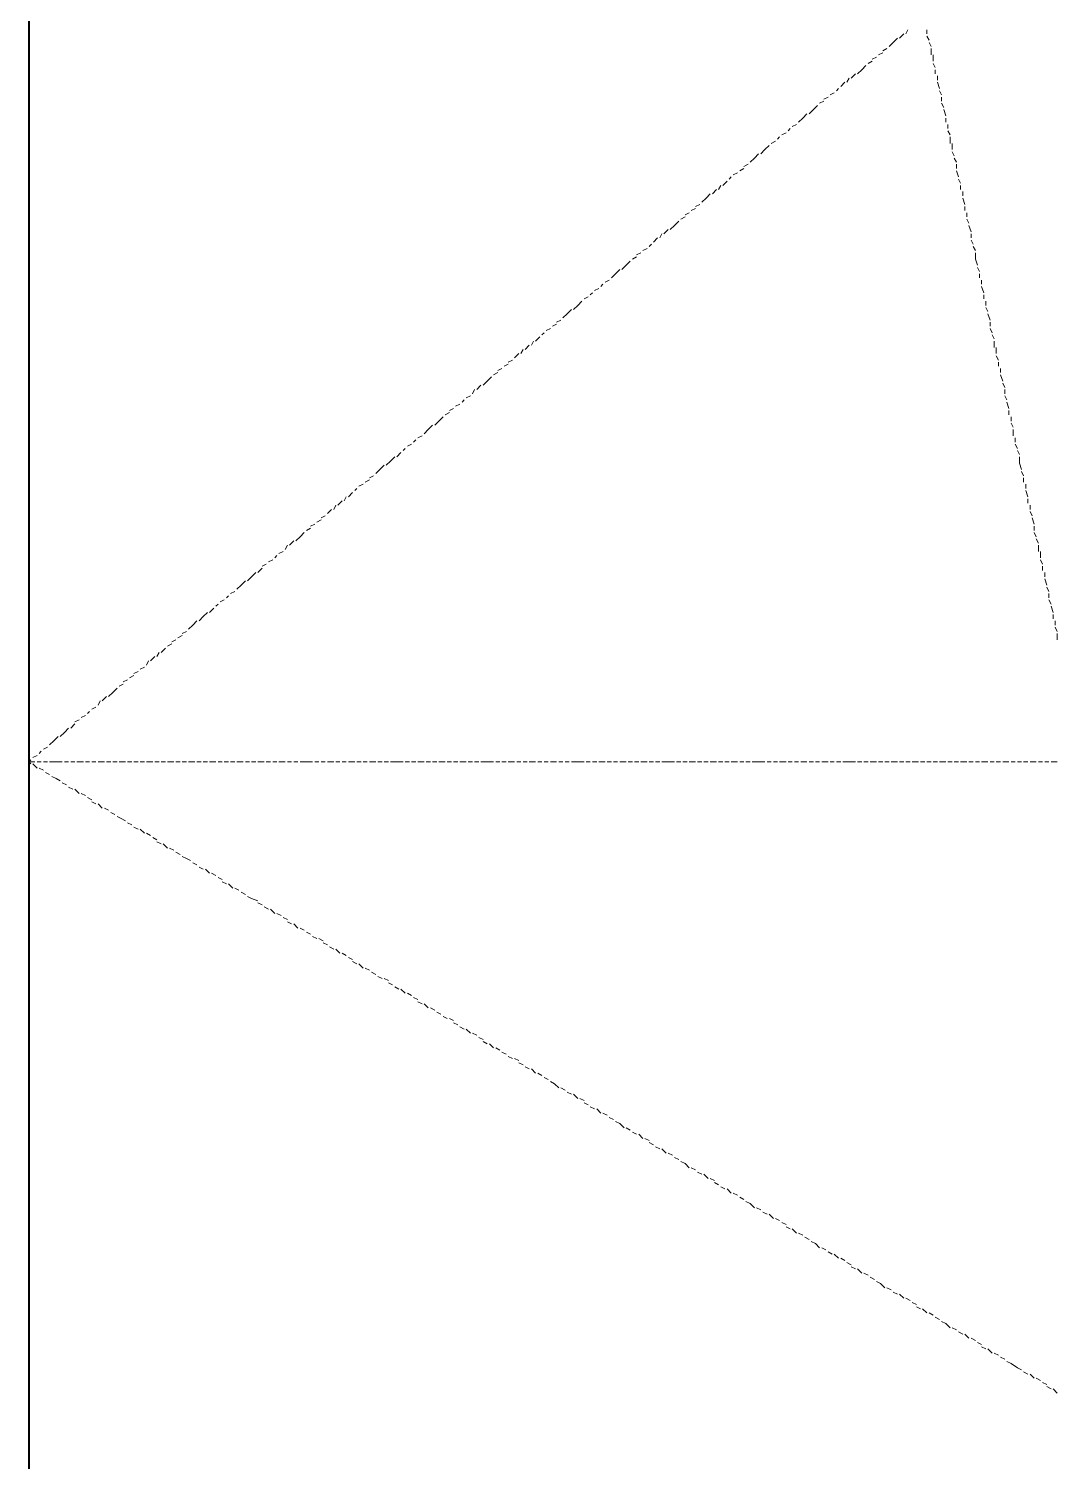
# Model space of a CAD drawing. Extents: x 8 to 21351, y 0 to 420.
# Drawn here: x 15842.58 to 15852.93, y 354.45 to 368.86 of the extents above; entities that cross this region are included whole.
import ezdxf

# ---------------------------------------------------------------- set-up
doc = ezdxf.new("R2010")
doc.units = 0

msp = doc.modelspace()

# ---------------------------------------------------------------- linework, layer by layer
at = {"color": 7, "lineweight": 40}
msp.add_line((15842.581, 397.743), (15842.581, 310.219), dxfattribs=at)
at = {"color": 7, "lineweight": 25}
for p, q in [((15842.581, 381.593), (15842.581, 361.59)), ((15842.581, 360.087), (15842.581, 359.071)), ((15842.581, 356.193), (15842.581, 358.119)), ((15842.581, 357.568), (15842.581, 337.566))]:
    msp.add_line(p, q, dxfattribs=at)
at = {"color": 7, "lineweight": 5}
for p, q in [((15842.581, 368.808), (15842.581, 368.85)), ((15842.581, 368.745), (15842.581, 368.787)), ((15842.581, 368.66), (15842.581, 368.723)), ((15851.28, 368.723), (15851.238, 368.681)), ((15851.322, 368.766), (15851.28, 368.723)), ((15851.386, 368.808), (15851.344, 368.766)), ((15851.428, 368.85), (15851.407, 368.808)), ((15851.619, 368.808), (15851.619, 368.85)), ((15851.64, 368.745), (15851.619, 368.787)), ((15851.661, 368.681), (15851.64, 368.723)), ((15842.581, 368.596), (15842.581, 368.66)), ((15851.174, 368.617), (15851.132, 368.596)), ((15851.217, 368.66), (15851.174, 368.639)), ((15851.661, 368.596), (15851.661, 368.66)), ((15851.682, 368.533), (15851.682, 368.596)), ((15842.581, 368.533), (15842.581, 368.575)), ((15842.581, 368.469), (15842.581, 368.512)), ((15842.581, 368.385), (15842.581, 368.448)), ((15850.963, 368.448), (15850.92, 368.406)), ((15851.005, 368.49), (15850.963, 368.448)), ((15851.068, 368.533), (15851.026, 368.512)), ((15851.111, 368.575), (15851.068, 368.554)), ((15851.703, 368.469), (15851.682, 368.512)), ((15851.703, 368.406), (15851.703, 368.448)), ((15842.581, 368.321), (15842.581, 368.363)), ((15842.581, 368.258), (15842.581, 368.3)), ((15850.793, 368.321), (15850.751, 368.279)), ((15850.836, 368.363), (15850.814, 368.321)), ((15850.899, 368.406), (15850.857, 368.363)), ((15851.725, 368.342), (15851.725, 368.385)), ((15851.746, 368.258), (15851.725, 368.321)), ((15842.581, 368.173), (15842.581, 368.236)), ((15842.581, 368.11), (15842.581, 368.152)), ((15850.624, 368.173), (15850.582, 368.152)), ((15850.687, 368.215), (15850.645, 368.194)), ((15850.73, 368.258), (15850.709, 368.236)), ((15851.767, 368.194), (15851.746, 368.236)), ((15851.767, 368.131), (15851.767, 368.173)), ((15842.581, 368.046), (15842.581, 368.088)), ((15842.581, 367.961), (15842.581, 368.025)), ((15850.412, 368.004), (15850.37, 367.961)), ((15850.476, 368.046), (15850.433, 368.004)), ((15850.518, 368.088), (15850.476, 368.046)), ((15850.582, 368.131), (15850.539, 368.11)), ((15851.788, 368.067), (15851.767, 368.11)), ((15851.809, 367.983), (15851.788, 368.046)), ((15842.581, 367.898), (15842.581, 367.94)), ((15842.581, 367.834), (15842.581, 367.877)), ((15850.306, 367.898), (15850.264, 367.877)), ((15850.37, 367.961), (15850.328, 367.919)), ((15851.809, 367.919), (15851.809, 367.961)), ((15851.83, 367.855), (15851.83, 367.898)), ((15842.581, 367.75), (15842.581, 367.813)), ((15842.581, 367.686), (15842.581, 367.75)), ((15850.095, 367.728), (15850.052, 367.707)), ((15850.137, 367.771), (15850.116, 367.75)), ((15850.201, 367.813), (15850.158, 367.792)), ((15850.243, 367.855), (15850.222, 367.834)), ((15851.852, 367.792), (15851.83, 367.834)), ((15851.852, 367.707), (15851.852, 367.771)), ((15842.581, 367.623), (15842.581, 367.665)), ((15842.581, 367.559), (15842.581, 367.601)), ((15849.925, 367.601), (15849.883, 367.559)), ((15849.989, 367.644), (15849.947, 367.601)), ((15850.031, 367.686), (15849.989, 367.644)), ((15851.873, 367.644), (15851.873, 367.707)), ((15851.894, 367.58), (15851.873, 367.623)), ((15842.581, 367.474), (15842.581, 367.538)), ((15842.581, 367.411), (15842.581, 367.453)), ((15849.777, 367.453), (15849.735, 367.432)), ((15849.82, 367.496), (15849.777, 367.474)), ((15849.883, 367.559), (15849.841, 367.517)), ((15851.915, 367.517), (15851.894, 367.559)), ((15851.915, 367.453), (15851.915, 367.496)), ((15851.936, 367.369), (15851.915, 367.432)), ((15842.581, 367.348), (15842.581, 367.39)), ((15842.581, 367.263), (15842.581, 367.326)), ((15849.544, 367.284), (15849.523, 367.242)), ((15849.608, 367.326), (15849.566, 367.284)), ((15849.65, 367.369), (15849.629, 367.348)), ((15849.714, 367.411), (15849.671, 367.39)), ((15851.957, 367.305), (15851.936, 367.348)), ((15851.957, 367.242), (15851.957, 367.284)), ((15842.581, 367.199), (15842.581, 367.242)), ((15842.581, 367.136), (15842.581, 367.178)), ((15849.396, 367.157), (15849.354, 367.115)), ((15849.439, 367.199), (15849.396, 367.157)), ((15849.502, 367.242), (15849.46, 367.199)), ((15851.979, 367.178), (15851.979, 367.221)), ((15852, 367.093), (15851.979, 367.157)), ((15842.581, 367.051), (15842.581, 367.115)), ((15842.581, 366.988), (15842.581, 367.03)), ((15849.227, 367.009), (15849.185, 366.988)), ((15849.29, 367.051), (15849.248, 367.03)), ((15849.333, 367.093), (15849.29, 367.072)), ((15852, 367.03), (15852, 367.072)), ((15852.021, 366.966), (15852.021, 367.009)), ((15842.581, 366.924), (15842.581, 366.966)), ((15842.581, 366.839), (15842.581, 366.903)), ((15849.079, 366.882), (15849.036, 366.839)), ((15849.121, 366.924), (15849.079, 366.882)), ((15849.185, 366.966), (15849.142, 366.945)), ((15852.042, 366.903), (15852.021, 366.945)), ((15852.063, 366.818), (15852.042, 366.882)), ((15842.581, 366.776), (15842.581, 366.839)), ((15842.581, 366.712), (15842.581, 366.755)), ((15848.909, 366.755), (15848.867, 366.712)), ((15848.952, 366.797), (15848.931, 366.755)), ((15849.015, 366.839), (15848.973, 366.797)), ((15852.063, 366.755), (15852.063, 366.797)), ((15852.084, 366.691), (15852.063, 366.734)), ((15842.581, 366.649), (15842.581, 366.691)), ((15842.581, 366.564), (15842.581, 366.628)), ((15848.698, 366.564), (15848.655, 366.543)), ((15848.74, 366.607), (15848.698, 366.585)), ((15848.804, 366.649), (15848.761, 366.628)), ((15848.846, 366.691), (15848.825, 366.67)), ((15852.106, 366.628), (15852.084, 366.67)), ((15852.106, 366.543), (15852.106, 366.607)), ((15842.581, 366.501), (15842.581, 366.543)), ((15842.581, 366.437), (15842.581, 366.48)), ((15848.528, 366.437), (15848.486, 366.395)), ((15848.592, 366.48), (15848.55, 366.437)), ((15848.634, 366.522), (15848.592, 366.48)), ((15852.127, 366.48), (15852.106, 366.543)), ((15852.148, 366.416), (15852.127, 366.459)), ((15842.581, 366.353), (15842.581, 366.416)), ((15842.581, 366.289), (15842.581, 366.332)), ((15848.359, 366.289), (15848.338, 366.268)), ((15848.423, 366.332), (15848.38, 366.31)), ((15848.486, 366.395), (15848.444, 366.353)), ((15852.148, 366.353), (15852.148, 366.395)), ((15852.169, 366.289), (15852.169, 366.332)), ((15842.581, 366.226), (15842.581, 366.268)), ((15842.581, 366.141), (15842.581, 366.204)), ((15848.211, 366.162), (15848.169, 366.141)), ((15848.253, 366.204), (15848.232, 366.183)), ((15848.317, 366.247), (15848.274, 366.226)), ((15852.19, 366.204), (15852.169, 366.268)), ((15852.19, 366.141), (15852.19, 366.183)), ((15842.581, 366.077), (15842.581, 366.12)), ((15842.581, 366.014), (15842.581, 366.056)), ((15842.581, 365.929), (15842.581, 365.993)), ((15847.999, 365.993), (15847.957, 365.95)), ((15848.042, 366.035), (15847.999, 365.993)), ((15848.105, 366.077), (15848.063, 366.035)), ((15848.147, 366.12), (15848.105, 366.077)), ((15852.211, 366.077), (15852.211, 366.12)), ((15852.233, 366.014), (15852.211, 366.056)), ((15852.254, 365.929), (15852.233, 365.993)), ((15842.581, 365.866), (15842.581, 365.929)), ((15842.581, 365.802), (15842.581, 365.845)), ((15847.83, 365.845), (15847.788, 365.824)), ((15847.893, 365.887), (15847.851, 365.866)), ((15847.936, 365.929), (15847.893, 365.908)), ((15852.254, 365.866), (15852.254, 365.908)), ((15852.275, 365.802), (15852.254, 365.845)), ((15842.581, 365.739), (15842.581, 365.781)), ((15842.581, 365.654), (15842.581, 365.718)), ((15847.661, 365.718), (15847.639, 365.675)), ((15847.724, 365.76), (15847.682, 365.718)), ((15847.766, 365.802), (15847.745, 365.781)), ((15852.296, 365.739), (15852.275, 365.781)), ((15852.296, 365.654), (15852.296, 365.718)), ((15842.581, 365.591), (15842.581, 365.633)), ((15842.581, 365.527), (15842.581, 365.569)), ((15847.512, 365.591), (15847.47, 365.548)), ((15847.555, 365.633), (15847.534, 365.591)), ((15847.618, 365.675), (15847.576, 365.633)), ((15852.317, 365.591), (15852.317, 365.654)), ((15852.338, 365.527), (15852.317, 365.569)), ((15842.581, 365.442), (15842.581, 365.506)), ((15842.581, 365.379), (15842.581, 365.421)), ((15847.343, 365.442), (15847.301, 365.421)), ((15847.407, 365.485), (15847.364, 365.464)), ((15847.449, 365.527), (15847.407, 365.506)), ((15852.338, 365.464), (15852.338, 365.506)), ((15852.36, 365.4), (15852.36, 365.442)), ((15842.581, 365.315), (15842.581, 365.358)), ((15842.581, 365.231), (15842.581, 365.294)), ((15847.131, 365.273), (15847.089, 365.231)), ((15847.195, 365.315), (15847.153, 365.273)), ((15847.237, 365.358), (15847.195, 365.315)), ((15847.301, 365.4), (15847.258, 365.379)), ((15852.381, 365.315), (15852.36, 365.379)), ((15852.402, 365.252), (15852.381, 365.294)), ((15842.581, 365.167), (15842.581, 365.21)), ((15842.581, 365.104), (15842.581, 365.146)), ((15846.962, 365.125), (15846.941, 365.104)), ((15847.026, 365.167), (15846.983, 365.146)), ((15847.068, 365.231), (15847.047, 365.188)), ((15852.402, 365.188), (15852.402, 365.231)), ((15852.423, 365.125), (15852.402, 365.167)), ((15842.581, 365.019), (15842.581, 365.083)), ((15842.581, 364.956), (15842.581, 365.019)), ((15846.814, 364.998), (15846.772, 364.977)), ((15846.856, 365.04), (15846.814, 365.019)), ((15846.92, 365.083), (15846.877, 365.062)), ((15852.444, 365.04), (15852.423, 365.104)), ((15852.444, 364.977), (15852.444, 365.019)), ((15842.581, 364.892), (15842.581, 364.935)), ((15842.581, 364.829), (15842.581, 364.871)), ((15846.645, 364.871), (15846.602, 364.829)), ((15846.708, 364.913), (15846.666, 364.871)), ((15846.75, 364.956), (15846.708, 364.913)), ((15852.465, 364.913), (15852.465, 364.956)), ((15852.487, 364.85), (15852.465, 364.892)), ((15842.581, 364.744), (15842.581, 364.807)), ((15842.581, 364.68), (15842.581, 364.723)), ((15846.475, 364.723), (15846.454, 364.702)), ((15846.539, 364.765), (15846.496, 364.744)), ((15846.602, 364.829), (15846.56, 364.786)), ((15852.487, 364.765), (15852.487, 364.829)), ((15852.508, 364.702), (15852.508, 364.744)), ((15842.581, 364.617), (15842.581, 364.659)), ((15842.581, 364.532), (15842.581, 364.596)), ((15846.264, 364.553), (15846.221, 364.511)), ((15846.327, 364.596), (15846.285, 364.553)), ((15846.369, 364.638), (15846.348, 364.617)), ((15846.433, 364.68), (15846.391, 364.659)), ((15852.529, 364.638), (15852.508, 364.68)), ((15852.55, 364.575), (15852.529, 364.617)), ((15852.55, 364.49), (15852.55, 364.553)), ((15842.581, 364.469), (15842.581, 364.511)), ((15842.581, 364.405), (15842.581, 364.448)), ((15846.115, 364.426), (15846.073, 364.384)), ((15846.158, 364.469), (15846.115, 364.426)), ((15846.221, 364.511), (15846.179, 364.469)), ((15852.571, 364.426), (15852.55, 364.49)), ((15852.592, 364.363), (15852.571, 364.405)), ((15842.581, 364.321), (15842.581, 364.384)), ((15842.581, 364.257), (15842.581, 364.299)), ((15845.946, 364.278), (15845.904, 364.257)), ((15846.01, 364.321), (15845.967, 364.299)), ((15846.052, 364.363), (15846.01, 364.342)), ((15852.592, 364.299), (15852.592, 364.342)), ((15852.614, 364.236), (15852.614, 364.278)), ((15842.581, 364.194), (15842.581, 364.236)), ((15842.581, 364.109), (15842.581, 364.173)), ((15845.777, 364.151), (15845.756, 364.109)), ((15845.84, 364.194), (15845.798, 364.151)), ((15845.883, 364.236), (15845.861, 364.215)), ((15852.635, 364.151), (15852.614, 364.215)), ((15852.635, 364.088), (15852.635, 364.13)), ((15842.581, 364.046), (15842.581, 364.109)), ((15842.581, 363.982), (15842.581, 364.024)), ((15845.629, 364.024), (15845.586, 363.982)), ((15845.671, 364.067), (15845.65, 364.024)), ((15845.734, 364.109), (15845.692, 364.067)), ((15852.656, 364.024), (15852.656, 364.067)), ((15852.677, 363.961), (15852.656, 364.003)), ((15842.581, 363.918), (15842.581, 363.961)), ((15842.581, 363.834), (15842.581, 363.897)), ((15845.417, 363.834), (15845.375, 363.813)), ((15845.459, 363.876), (15845.417, 363.855)), ((15845.523, 363.918), (15845.48, 363.897)), ((15845.565, 363.961), (15845.523, 363.94)), ((15852.698, 363.876), (15852.677, 363.94)), ((15852.698, 363.813), (15852.698, 363.855)), ((15842.581, 363.77), (15842.581, 363.813)), ((15842.581, 363.707), (15842.581, 363.749)), ((15842.581, 363.622), (15842.581, 363.686)), ((15845.248, 363.707), (15845.205, 363.664)), ((15845.311, 363.749), (15845.269, 363.707)), ((15845.353, 363.791), (15845.311, 363.749)), ((15852.719, 363.749), (15852.698, 363.791)), ((15852.741, 363.686), (15852.719, 363.728)), ((15842.581, 363.559), (15842.581, 363.601)), ((15842.581, 363.495), (15842.581, 363.538)), ((15845.078, 363.559), (15845.057, 363.538)), ((15845.142, 363.601), (15845.099, 363.58)), ((15845.184, 363.664), (15845.163, 363.622)), ((15852.741, 363.601), (15852.741, 363.664)), ((15852.762, 363.538), (15852.762, 363.601)), ((15842.581, 363.41), (15842.581, 363.474)), ((15844.93, 363.432), (15844.888, 363.389)), ((15844.972, 363.474), (15844.93, 363.453)), ((15845.036, 363.516), (15844.994, 363.495)), ((15852.783, 363.474), (15852.762, 363.516)), ((15852.783, 363.41), (15852.783, 363.453)), ((15842.581, 363.347), (15842.581, 363.389)), ((15842.581, 363.283), (15842.581, 363.326)), ((15842.581, 363.199), (15842.581, 363.262)), ((15844.718, 363.262), (15844.676, 363.22)), ((15844.761, 363.305), (15844.718, 363.262)), ((15844.824, 363.347), (15844.782, 363.305)), ((15844.867, 363.389), (15844.824, 363.347)), ((15852.804, 363.347), (15852.804, 363.389)), ((15852.825, 363.262), (15852.804, 363.326)), ((15842.581, 363.135), (15842.581, 363.199)), ((15842.581, 363.072), (15842.581, 363.114)), ((15844.549, 363.114), (15844.507, 363.093)), ((15844.591, 363.156), (15844.57, 363.135)), ((15844.655, 363.199), (15844.613, 363.178)), ((15852.846, 363.199), (15852.825, 363.241)), ((15852.846, 363.135), (15852.846, 363.178)), ((15852.868, 363.072), (15852.846, 363.114)), ((15842.581, 363.008), (15842.581, 363.051)), ((15842.581, 362.924), (15842.581, 362.987)), ((15844.38, 362.987), (15844.337, 362.945)), ((15844.443, 363.029), (15844.401, 362.987)), ((15844.486, 363.072), (15844.464, 363.051)), ((15852.889, 362.987), (15852.868, 363.051)), ((15852.889, 362.924), (15852.889, 362.966)), ((15842.581, 362.86), (15842.581, 362.902)), ((15842.581, 362.797), (15842.581, 362.839)), ((15844.232, 362.86), (15844.189, 362.818)), ((15844.274, 362.902), (15844.232, 362.86)), ((15844.337, 362.945), (15844.295, 362.902)), ((15852.91, 362.86), (15852.91, 362.902)), ((15852.931, 362.797), (15852.91, 362.839)), ((15842.581, 362.712), (15842.581, 362.776)), ((15842.581, 362.649), (15842.581, 362.691)), ((15844.02, 362.67), (15843.978, 362.649)), ((15844.062, 362.712), (15844.02, 362.691)), ((15844.126, 362.754), (15844.083, 362.733)), ((15844.168, 362.797), (15844.126, 362.776)), ((15852.931, 362.712), (15852.931, 362.776)), ((15842.581, 362.585), (15842.581, 362.627)), ((15842.581, 362.5), (15842.581, 362.564)), ((15843.851, 362.543), (15843.808, 362.5)), ((15843.893, 362.585), (15843.872, 362.543)), ((15843.956, 362.627), (15843.914, 362.585)), ((15842.581, 362.437), (15842.581, 362.479)), ((15842.581, 362.373), (15842.581, 362.416)), ((15843.681, 362.394), (15843.639, 362.373)), ((15843.745, 362.437), (15843.702, 362.416)), ((15843.787, 362.5), (15843.766, 362.458)), ((15842.581, 362.289), (15842.581, 362.352)), ((15842.581, 362.225), (15842.581, 362.289)), ((15843.533, 362.267), (15843.491, 362.246)), ((15843.575, 362.31), (15843.533, 362.289)), ((15843.639, 362.352), (15843.597, 362.331)), ((15842.581, 362.162), (15842.581, 362.204)), ((15842.581, 362.098), (15842.581, 362.14)), ((15843.3, 362.098), (15843.279, 362.056)), ((15843.364, 362.14), (15843.321, 362.098)), ((15843.427, 362.183), (15843.385, 362.14)), ((15843.47, 362.225), (15843.427, 362.183)), ((15842.581, 362.014), (15842.581, 362.077)), ((15842.581, 361.95), (15842.581, 361.992)), ((15843.152, 361.95), (15843.11, 361.929)), ((15843.194, 361.992), (15843.173, 361.971)), ((15843.258, 362.035), (15843.216, 362.014)), ((15842.581, 361.887), (15842.581, 361.929)), ((15842.581, 361.802), (15842.581, 361.865)), ((15842.983, 361.823), (15842.94, 361.781)), ((15843.046, 361.865), (15843.004, 361.823)), ((15843.089, 361.908), (15843.046, 361.887)), ((15842.581, 361.738), (15842.581, 361.781)), ((15842.581, 361.675), (15842.581, 361.717)), ((15842.835, 361.696), (15842.792, 361.654)), ((15842.877, 361.738), (15842.835, 361.696)), ((15842.94, 361.781), (15842.898, 361.738)), ((15842.581, 361.59), (15842.581, 361.654)), ((15842.581, 361.527), (15842.581, 361.569)), ((15842.665, 361.548), (15842.623, 361.527)), ((15842.708, 361.59), (15842.686, 361.569)), ((15842.771, 361.632), (15842.729, 361.611)), ((15842.602, 361.505), (15842.581, 361.484)), ((15842.581, 361.463), (15842.581, 361.505)), ((15842.581, 361.484), (15842.644, 361.484)), ((15842.581, 361.484), (15842.602, 361.463)), ((15842.581, 361.378), (15842.581, 361.442)), ((15842.581, 361.315), (15842.581, 361.378)), ((15842.623, 361.463), (15842.665, 361.421)), ((15842.665, 361.484), (15842.708, 361.484)), ((15842.686, 361.421), (15842.729, 361.4)), ((15842.729, 361.484), (15842.771, 361.484)), ((15842.75, 361.378), (15842.792, 361.357)), ((15842.792, 361.484), (15842.856, 361.484)), ((15842.856, 361.484), (15842.919, 361.484)), ((15842.94, 361.484), (15842.983, 361.484)), ((15843.004, 361.484), (15843.046, 361.484)), ((15843.067, 361.484), (15843.131, 361.484)), ((15843.152, 361.484), (15843.194, 361.484)), ((15843.216, 361.484), (15843.258, 361.484)), ((15843.279, 361.484), (15843.343, 361.484)), ((15843.364, 361.484), (15843.406, 361.484)), ((15843.427, 361.484), (15843.47, 361.484)), ((15843.491, 361.484), (15843.554, 361.484)), ((15843.575, 361.484), (15843.618, 361.484)), ((15843.639, 361.484), (15843.681, 361.484)), ((15843.702, 361.484), (15843.745, 361.484)), ((15843.766, 361.484), (15843.829, 361.484)), ((15843.851, 361.484), (15843.893, 361.484)), ((15843.914, 361.484), (15843.956, 361.484)), ((15843.978, 361.484), (15844.041, 361.484)), ((15844.062, 361.484), (15844.105, 361.484)), ((15844.126, 361.484), (15844.168, 361.484)), ((15844.189, 361.484), (15844.253, 361.484)), ((15844.274, 361.484), (15844.316, 361.484)), ((15844.337, 361.484), (15844.38, 361.484)), ((15844.401, 361.484), (15844.464, 361.484)), ((15844.486, 361.484), (15844.528, 361.484)), ((15844.549, 361.484), (15844.591, 361.484)), ((15844.613, 361.484), (15844.655, 361.484)), ((15844.676, 361.484), (15844.74, 361.484)), ((15844.761, 361.484), (15844.803, 361.484)), ((15844.824, 361.484), (15844.867, 361.484)), ((15844.888, 361.484), (15844.951, 361.484)), ((15844.972, 361.484), (15845.015, 361.484)), ((15845.036, 361.484), (15845.078, 361.484)), ((15845.099, 361.484), (15845.163, 361.484)), ((15845.184, 361.484), (15845.226, 361.484)), ((15845.248, 361.484), (15845.29, 361.484)), ((15845.311, 361.484), (15845.375, 361.484)), ((15845.375, 361.484), (15845.438, 361.484)), ((15845.459, 361.484), (15845.502, 361.484)), ((15845.523, 361.484), (15845.565, 361.484)), ((15845.586, 361.484), (15845.65, 361.484)), ((15845.671, 361.484), (15845.713, 361.484)), ((15845.734, 361.484), (15845.777, 361.484)), ((15845.798, 361.484), (15845.861, 361.484)), ((15845.883, 361.484), (15845.925, 361.484)), ((15845.946, 361.484), (15845.988, 361.484)), ((15846.01, 361.484), (15846.073, 361.484)), ((15846.094, 361.484), (15846.137, 361.484)), ((15846.158, 361.484), (15846.2, 361.484)), ((15846.221, 361.484), (15846.285, 361.484)), ((15846.285, 361.484), (15846.348, 361.484)), ((15846.369, 361.484), (15846.412, 361.484)), ((15846.433, 361.484), (15846.475, 361.484)), ((15846.496, 361.484), (15846.56, 361.484)), ((15846.581, 361.484), (15846.623, 361.484)), ((15846.645, 361.484), (15846.687, 361.484)), ((15846.708, 361.484), (15846.772, 361.484)), ((15846.793, 361.484), (15846.835, 361.484)), ((15846.856, 361.484), (15846.899, 361.484)), ((15846.92, 361.484), (15846.983, 361.484)), ((15847.004, 361.484), (15847.047, 361.484)), ((15847.068, 361.484), (15847.11, 361.484)), ((15847.131, 361.484), (15847.195, 361.484)), ((15847.195, 361.484), (15847.258, 361.484)), ((15847.28, 361.484), (15847.322, 361.484)), ((15847.343, 361.484), (15847.385, 361.484)), ((15847.407, 361.484), (15847.47, 361.484)), ((15847.491, 361.484), (15847.534, 361.484)), ((15847.555, 361.484), (15847.597, 361.484)), ((15847.618, 361.484), (15847.682, 361.484)), ((15847.703, 361.484), (15847.745, 361.484)), ((15847.766, 361.484), (15847.809, 361.484)), ((15847.83, 361.484), (15847.893, 361.484)), ((15847.915, 361.484), (15847.957, 361.484)), ((15847.978, 361.484), (15848.02, 361.484)), ((15848.042, 361.484), (15848.105, 361.484)), ((15848.105, 361.484), (15848.169, 361.484)), ((15848.19, 361.484), (15848.232, 361.484)), ((15848.253, 361.484), (15848.296, 361.484)), ((15848.317, 361.484), (15848.38, 361.484)), ((15848.401, 361.484), (15848.444, 361.484)), ((15848.465, 361.484), (15848.507, 361.484)), ((15848.528, 361.484), (15848.592, 361.484)), ((15848.613, 361.484), (15848.655, 361.484)), ((15848.677, 361.484), (15848.719, 361.484)), ((15848.74, 361.484), (15848.804, 361.484)), ((15848.825, 361.484), (15848.867, 361.484)), ((15848.888, 361.484), (15848.931, 361.484)), ((15848.952, 361.484), (15849.015, 361.484)), ((15849.015, 361.484), (15849.079, 361.484)), ((15849.1, 361.484), (15849.142, 361.484)), ((15849.163, 361.484), (15849.206, 361.484)), ((15849.227, 361.484), (15849.29, 361.484)), ((15849.312, 361.484), (15849.354, 361.484)), ((15849.375, 361.484), (15849.417, 361.484)), ((15849.439, 361.484), (15849.502, 361.484)), ((15849.523, 361.484), (15849.566, 361.484)), ((15849.587, 361.484), (15849.629, 361.484)), ((15849.65, 361.484), (15849.714, 361.484)), ((15849.735, 361.484), (15849.777, 361.484)), ((15849.798, 361.484), (15849.841, 361.484)), ((15849.862, 361.484), (15849.925, 361.484)), ((15849.925, 361.484), (15849.989, 361.484)), ((15850.01, 361.484), (15850.052, 361.484)), ((15850.074, 361.484), (15850.116, 361.484)), ((15850.137, 361.484), (15850.201, 361.484)), ((15850.222, 361.484), (15850.264, 361.484)), ((15850.285, 361.484), (15850.328, 361.484)), ((15850.349, 361.484), (15850.412, 361.484)), ((15850.433, 361.484), (15850.476, 361.484)), ((15850.497, 361.484), (15850.539, 361.484)), ((15850.56, 361.484), (15850.624, 361.484)), ((15850.645, 361.484), (15850.687, 361.484)), ((15850.709, 361.484), (15850.751, 361.484)), ((15850.772, 361.484), (15850.836, 361.484)), ((15850.836, 361.484), (15850.899, 361.484)), ((15850.92, 361.484), (15850.963, 361.484)), ((15850.984, 361.484), (15851.026, 361.484)), ((15851.047, 361.484), (15851.111, 361.484)), ((15851.132, 361.484), (15851.174, 361.484)), ((15851.195, 361.484), (15851.238, 361.484)), ((15851.259, 361.484), (15851.322, 361.484)), ((15851.344, 361.484), (15851.386, 361.484)), ((15851.407, 361.484), (15851.449, 361.484)), ((15851.471, 361.484), (15851.534, 361.484)), ((15851.555, 361.484), (15851.598, 361.484)), ((15851.619, 361.484), (15851.661, 361.484)), ((15851.682, 361.484), (15851.725, 361.484)), ((15851.746, 361.484), (15851.809, 361.484)), ((15851.83, 361.484), (15851.873, 361.484)), ((15851.894, 361.484), (15851.936, 361.484)), ((15851.957, 361.484), (15852.021, 361.484)), ((15852.042, 361.484), (15852.084, 361.484)), ((15852.106, 361.484), (15852.148, 361.484)), ((15852.169, 361.484), (15852.233, 361.484)), ((15852.254, 361.484), (15852.296, 361.484)), ((15852.317, 361.484), (15852.36, 361.484)), ((15852.381, 361.484), (15852.444, 361.484)), ((15852.465, 361.484), (15852.508, 361.484)), ((15852.529, 361.484), (15852.571, 361.484)), ((15852.592, 361.484), (15852.635, 361.484)), ((15852.656, 361.484), (15852.719, 361.484)), ((15852.741, 361.484), (15852.783, 361.484)), ((15852.804, 361.484), (15852.846, 361.484)), ((15852.868, 361.484), (15852.931, 361.484)), ((15842.581, 361.252), (15842.581, 361.294)), ((15842.581, 361.188), (15842.581, 361.23)), ((15842.813, 361.336), (15842.856, 361.315)), ((15842.856, 361.315), (15842.898, 361.294)), ((15842.919, 361.273), (15842.962, 361.252)), ((15842.983, 361.23), (15843.025, 361.209)), ((15842.581, 361.103), (15842.581, 361.167)), ((15843.046, 361.209), (15843.089, 361.167)), ((15843.11, 361.167), (15843.152, 361.146)), ((15843.173, 361.125), (15843.216, 361.103)), ((15842.581, 361.04), (15842.581, 361.082)), ((15842.581, 360.976), (15842.581, 361.019)), ((15842.581, 360.892), (15842.581, 360.955)), ((15843.216, 361.082), (15843.258, 361.061)), ((15843.279, 361.061), (15843.321, 361.019)), ((15843.343, 361.019), (15843.385, 360.997)), ((15843.406, 360.976), (15843.448, 360.955)), ((15842.581, 360.828), (15842.581, 360.87)), ((15842.581, 360.765), (15842.581, 360.807)), ((15843.47, 360.934), (15843.512, 360.913)), ((15843.512, 360.913), (15843.554, 360.892)), ((15843.575, 360.87), (15843.618, 360.849)), ((15843.639, 360.828), (15843.681, 360.807)), ((15843.702, 360.807), (15843.745, 360.765)), ((15842.581, 360.68), (15842.581, 360.743)), ((15842.581, 360.616), (15842.581, 360.659)), ((15843.766, 360.765), (15843.808, 360.743)), ((15843.829, 360.722), (15843.872, 360.701)), ((15843.872, 360.68), (15843.914, 360.659)), ((15843.935, 360.659), (15843.978, 360.616)), ((15842.581, 360.553), (15842.581, 360.595)), ((15842.581, 360.468), (15842.581, 360.532)), ((15843.999, 360.616), (15844.041, 360.595)), ((15844.062, 360.574), (15844.105, 360.553)), ((15844.126, 360.532), (15844.168, 360.511)), ((15844.168, 360.511), (15844.21, 360.49)), ((15842.581, 360.405), (15842.581, 360.468)), ((15842.581, 360.341), (15842.581, 360.384)), ((15844.232, 360.468), (15844.274, 360.447)), ((15844.295, 360.426), (15844.337, 360.405)), ((15844.359, 360.405), (15844.401, 360.363)), ((15842.581, 360.278), (15842.581, 360.32)), ((15842.581, 360.193), (15842.581, 360.257)), ((15844.422, 360.363), (15844.464, 360.341)), ((15844.486, 360.32), (15844.528, 360.299)), ((15844.528, 360.278), (15844.57, 360.257)), ((15844.591, 360.257), (15844.634, 360.214)), ((15842.581, 360.13), (15842.581, 360.172)), ((15842.581, 360.066), (15842.581, 360.108)), ((15844.655, 360.214), (15844.697, 360.193)), ((15844.718, 360.172), (15844.761, 360.151)), ((15844.782, 360.13), (15844.824, 360.108)), ((15844.824, 360.108), (15844.888, 360.087)), ((15842.581, 359.981), (15842.581, 360.045)), ((15842.581, 359.918), (15842.581, 359.96)), ((15844.888, 360.066), (15844.93, 360.045)), ((15844.951, 360.024), (15844.994, 360.003)), ((15845.015, 360.003), (15845.057, 359.96)), ((15845.078, 359.96), (15845.121, 359.939)), ((15842.581, 359.854), (15842.581, 359.897)), ((15842.581, 359.77), (15842.581, 359.833)), ((15845.142, 359.918), (15845.184, 359.897)), ((15845.184, 359.876), (15845.226, 359.854)), ((15845.248, 359.854), (15845.29, 359.812)), ((15845.311, 359.812), (15845.353, 359.791)), ((15842.581, 359.706), (15842.581, 359.749)), ((15842.581, 359.643), (15842.581, 359.685)), ((15845.375, 359.77), (15845.417, 359.749)), ((15845.438, 359.728), (15845.48, 359.706)), ((15845.502, 359.706), (15845.544, 359.685)), ((15845.544, 359.664), (15845.586, 359.643)), ((15842.581, 359.558), (15842.581, 359.622)), ((15842.581, 359.495), (15842.581, 359.558)), ((15845.607, 359.622), (15845.65, 359.601)), ((15845.671, 359.601), (15845.713, 359.558)), ((15845.734, 359.558), (15845.777, 359.537)), ((15845.798, 359.516), (15845.84, 359.495)), ((15842.581, 359.431), (15842.581, 359.474)), ((15842.581, 359.368), (15842.581, 359.41)), ((15845.84, 359.474), (15845.883, 359.452)), ((15845.904, 359.452), (15845.946, 359.41)), ((15845.967, 359.41), (15846.01, 359.389)), ((15846.031, 359.368), (15846.073, 359.346)), ((15842.581, 359.283), (15842.581, 359.346)), ((15842.581, 359.219), (15842.581, 359.262)), ((15846.094, 359.325), (15846.137, 359.304)), ((15846.158, 359.304), (15846.2, 359.283)), ((15846.2, 359.262), (15846.242, 359.241)), ((15846.264, 359.219), (15846.306, 359.198)), ((15842.581, 359.156), (15842.581, 359.198)), ((15842.581, 359.071), (15842.581, 359.135)), ((15846.327, 359.198), (15846.369, 359.156)), ((15846.391, 359.156), (15846.433, 359.135)), ((15846.454, 359.114), (15846.496, 359.092)), ((15846.496, 359.071), (15846.539, 359.05)), ((15842.581, 359.008), (15842.581, 359.05)), ((15842.581, 358.944), (15842.581, 358.987)), ((15842.581, 358.86), (15842.581, 358.923)), ((15846.56, 359.05), (15846.602, 359.008)), ((15846.623, 359.008), (15846.666, 358.987)), ((15846.687, 358.966), (15846.729, 358.944)), ((15846.75, 358.923), (15846.793, 358.902)), ((15842.581, 358.796), (15842.581, 358.839)), ((15846.814, 358.902), (15846.856, 358.881)), ((15846.856, 358.86), (15846.899, 358.839)), ((15846.92, 358.817), (15846.962, 358.796)), ((15846.983, 358.796), (15847.026, 358.754)), ((15842.581, 358.733), (15842.581, 358.775)), ((15842.581, 358.648), (15842.581, 358.711)), ((15842.581, 358.584), (15842.581, 358.648)), ((15847.047, 358.754), (15847.089, 358.733)), ((15847.11, 358.711), (15847.153, 358.69)), ((15847.153, 358.669), (15847.195, 358.648)), ((15847.216, 358.648), (15847.258, 358.606)), ((15842.581, 358.521), (15842.581, 358.563)), ((15842.581, 358.457), (15842.581, 358.5)), ((15847.28, 358.606), (15847.322, 358.584)), ((15847.343, 358.563), (15847.385, 358.542)), ((15847.407, 358.521), (15847.449, 358.5)), ((15847.47, 358.5), (15847.512, 358.479)), ((15842.581, 358.373), (15842.581, 358.436)), ((15842.581, 358.309), (15842.581, 358.352)), ((15847.512, 358.457), (15847.555, 358.436)), ((15847.576, 358.415), (15847.618, 358.394)), ((15847.639, 358.394), (15847.682, 358.352)), ((15847.703, 358.352), (15847.745, 358.33)), ((15842.581, 358.246), (15842.581, 358.288)), ((15842.581, 358.161), (15842.581, 358.225)), ((15847.766, 358.309), (15847.809, 358.288)), ((15847.83, 358.267), (15847.872, 358.246)), ((15847.872, 358.246), (15847.915, 358.204)), ((15847.936, 358.204), (15847.978, 358.182)), ((15842.581, 358.098), (15842.581, 358.14)), ((15842.581, 358.034), (15842.581, 358.077)), ((15847.999, 358.161), (15848.042, 358.14)), ((15848.063, 358.14), (15848.105, 358.098)), ((15848.126, 358.098), (15848.169, 358.077)), ((15842.581, 357.949), (15842.581, 358.013)), ((15842.581, 357.886), (15842.581, 357.928)), ((15848.169, 358.055), (15848.211, 358.034)), ((15848.232, 358.013), (15848.274, 357.992)), ((15848.296, 357.992), (15848.338, 357.949)), ((15848.359, 357.949), (15848.401, 357.928)), ((15842.581, 357.822), (15842.581, 357.865)), ((15842.581, 357.738), (15842.581, 357.801)), ((15848.423, 357.907), (15848.465, 357.886)), ((15848.486, 357.865), (15848.528, 357.844)), ((15848.528, 357.844), (15848.571, 357.801)), ((15848.592, 357.801), (15848.634, 357.78)), ((15842.581, 357.674), (15842.581, 357.738)), ((15842.581, 357.611), (15842.581, 357.653)), ((15848.655, 357.759), (15848.698, 357.738)), ((15848.719, 357.738), (15848.761, 357.695)), ((15848.782, 357.695), (15848.825, 357.674)), ((15848.825, 357.653), (15848.867, 357.632)), ((15842.581, 357.547), (15842.581, 357.59)), ((15842.581, 357.463), (15842.581, 357.526)), ((15848.888, 357.611), (15848.931, 357.59)), ((15848.952, 357.59), (15848.994, 357.547)), ((15849.015, 357.547), (15849.058, 357.526)), ((15849.079, 357.505), (15849.121, 357.484)), ((15842.581, 357.399), (15842.581, 357.442)), ((15842.581, 357.336), (15842.581, 357.378)), ((15849.142, 357.463), (15849.185, 357.442)), ((15849.185, 357.442), (15849.227, 357.399)), ((15849.248, 357.399), (15849.29, 357.378)), ((15849.312, 357.357), (15849.354, 357.336)), ((15849.375, 357.336), (15849.417, 357.293)), ((15842.581, 357.251), (15842.581, 357.315)), ((15842.581, 357.187), (15842.581, 357.23)), ((15849.439, 357.293), (15849.481, 357.272)), ((15849.481, 357.251), (15849.523, 357.23)), ((15849.544, 357.209), (15849.587, 357.187)), ((15842.581, 357.124), (15842.581, 357.166)), ((15842.581, 357.039), (15842.581, 357.103)), ((15849.608, 357.187), (15849.65, 357.145)), ((15849.671, 357.145), (15849.714, 357.124)), ((15849.735, 357.103), (15849.777, 357.082)), ((15849.798, 357.06), (15849.841, 357.039)), ((15842.581, 356.976), (15842.581, 357.018)), ((15842.581, 356.912), (15842.581, 356.955)), ((15849.841, 357.039), (15849.883, 356.997)), ((15849.904, 356.997), (15849.947, 356.976)), ((15849.968, 356.955), (15850.01, 356.933)), ((15850.031, 356.933), (15850.074, 356.891)), ((15842.581, 356.828), (15842.581, 356.891)), ((15842.581, 356.764), (15842.581, 356.828)), ((15850.095, 356.891), (15850.137, 356.87)), ((15850.158, 356.849), (15850.201, 356.828)), ((15850.201, 356.807), (15850.243, 356.785)), ((15850.264, 356.785), (15850.306, 356.743)), ((15842.581, 356.701), (15842.581, 356.743)), ((15842.581, 356.637), (15842.581, 356.68)), ((15842.581, 356.553), (15842.581, 356.616)), ((15850.328, 356.743), (15850.37, 356.722)), ((15850.391, 356.701), (15850.433, 356.68)), ((15850.455, 356.658), (15850.497, 356.637)), ((15850.497, 356.637), (15850.539, 356.595)), ((15842.581, 356.489), (15842.581, 356.531)), ((15850.56, 356.595), (15850.603, 356.574)), ((15850.624, 356.553), (15850.666, 356.531)), ((15850.687, 356.531), (15850.73, 356.489)), ((15850.751, 356.489), (15850.793, 356.468)), ((15842.581, 356.425), (15842.581, 356.468)), ((15842.581, 356.341), (15842.581, 356.404)), ((15850.814, 356.447), (15850.857, 356.425)), ((15850.857, 356.404), (15850.899, 356.383)), ((15850.92, 356.383), (15850.963, 356.341)), ((15850.984, 356.341), (15851.026, 356.32)), ((15842.581, 356.277), (15842.581, 356.32)), ((15842.581, 356.214), (15842.581, 356.256)), ((15842.581, 356.129), (15842.581, 356.193)), ((15851.047, 356.298), (15851.09, 356.277)), ((15851.111, 356.256), (15851.153, 356.235)), ((15851.153, 356.235), (15851.195, 356.193)), ((15851.217, 356.193), (15851.259, 356.171)), ((15842.581, 356.066), (15842.581, 356.108)), ((15842.581, 356.002), (15842.581, 356.045)), ((15851.28, 356.15), (15851.322, 356.129)), ((15851.344, 356.129), (15851.386, 356.087)), ((15851.407, 356.087), (15851.449, 356.066)), ((15851.471, 356.045), (15851.513, 356.023)), ((15842.581, 355.918), (15842.581, 355.981)), ((15842.581, 355.854), (15842.581, 355.918)), ((15851.513, 356.002), (15851.555, 355.981)), ((15851.576, 355.981), (15851.619, 355.939)), ((15851.64, 355.939), (15851.682, 355.918)), ((15851.703, 355.896), (15851.746, 355.875)), ((15842.581, 355.791), (15842.581, 355.833)), ((15842.581, 355.727), (15842.581, 355.769)), ((15851.767, 355.854), (15851.809, 355.833)), ((15851.809, 355.833), (15851.852, 355.791)), ((15851.873, 355.791), (15851.915, 355.769)), ((15842.581, 355.642), (15842.581, 355.706)), ((15842.581, 355.579), (15842.581, 355.621)), ((15851.936, 355.748), (15851.979, 355.727)), ((15852, 355.727), (15852.042, 355.685)), ((15852.063, 355.685), (15852.106, 355.663)), ((15852.127, 355.642), (15852.169, 355.621)), ((15842.581, 355.515), (15842.581, 355.558)), ((15842.581, 355.431), (15842.581, 355.494)), ((15852.169, 355.6), (15852.211, 355.579)), ((15852.233, 355.579), (15852.275, 355.536)), ((15852.296, 355.536), (15852.338, 355.515)), ((15852.36, 355.494), (15852.402, 355.473)), ((15842.581, 355.367), (15842.581, 355.409)), ((15842.581, 355.304), (15842.581, 355.346)), ((15852.423, 355.452), (15852.465, 355.431)), ((15852.465, 355.431), (15852.529, 355.388)), ((15852.529, 355.388), (15852.571, 355.367)), ((15852.592, 355.346), (15852.635, 355.325)), ((15852.656, 355.325), (15852.698, 355.282)), ((15842.581, 355.219), (15842.581, 355.282)), ((15842.581, 355.156), (15842.581, 355.198)), ((15852.719, 355.282), (15852.762, 355.261)), ((15852.783, 355.24), (15852.825, 355.219)), ((15852.825, 355.198), (15852.868, 355.177)), ((15852.889, 355.177), (15852.931, 355.134)), ((15842.581, 355.092), (15842.581, 355.134)), ((15842.581, 355.007), (15842.581, 355.071)), ((15842.581, 354.944), (15842.581, 355.007)), ((15842.581, 354.88), (15842.581, 354.923)), ((15842.581, 354.817), (15842.581, 354.859)), ((15842.581, 354.732), (15842.581, 354.796)), ((15842.581, 354.669), (15842.581, 354.711)), ((15842.581, 354.605), (15842.581, 354.647)), ((15842.581, 354.521), (15842.581, 354.584)), ((15842.581, 354.457), (15842.581, 354.499))]:
    msp.add_line(p, q, dxfattribs=at)

doc.saveas('drawing.dxf')
